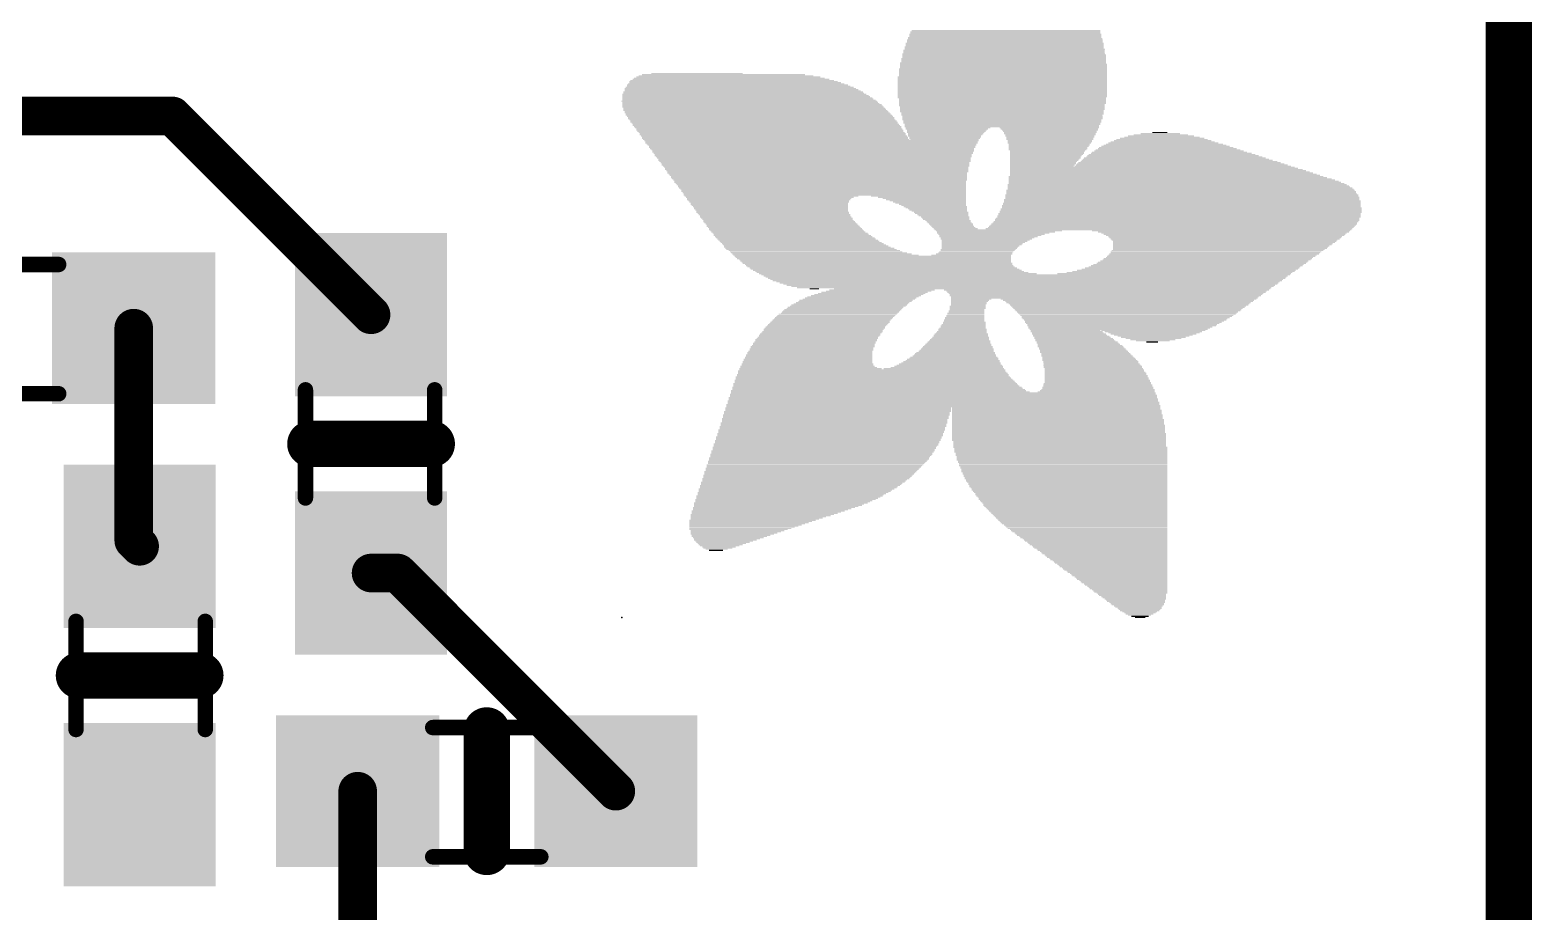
# Model space of a CAD drawing. Extents: x -4.8 to 37, y -3.4 to 41.2.
# Drawn here: x 20.74 to 30.63, y 5.68 to 11.49 of the extents above; entities that cross this region are included whole.
import ezdxf

# ---------------------------------------------------------------- set-up
doc = ezdxf.new("R2010")
doc.units = 0
for name, color, linetype in [('1', 12, 'CONTINUOUS'), ('16', 5, 'CONTINUOUS'), ('20', 53, 'CONTINUOUS'), ('21', 40, 'CONTINUOUS'), ('23', 53, 'CONTINUOUS'), ('51', 253, 'CONTINUOUS')]:
    doc.layers.add(name, color=color, linetype=linetype)

# ---------------------------------------------------------------- blocks, each defined once
blk = doc.blocks.new('RECT')
blk.add_solid([(-0.5, -0.5), (0.5, -0.5), (-0.5, 0.5), (0.5, 0.5)])

msp = doc.modelspace()

# ---------------------------------------------------------------- linework, layer by layer
at = {"layer": '1'}
for points, const_width in [([(30.48, 0), (30.48, 36.83)], 0.3048), ([(21.678, 10.922), (11.684, 10.922)], 0.254), ([(21.678, 10.922), (22.987, 9.613)], 0.254), ([(21.424, 9.525), (21.424, 8.128)], 0.254), ([(21.424, 8.128), (21.463, 8.089)], 0.254), ([(22.987, 7.913), (23.163, 7.913)], 0.254), ([(23.163, 7.913), (24.599, 6.477)], 0.254), ([(22.899, 6.477), (22.899, 4.786)], 0.254)]:
    msp.add_lwpolyline(points, dxfattribs=dict(at, const_width=const_width))
at = {"layer": '1', "const_width": 0.127}
for points in [[(21.7229, 10.9669, 1), (21.6331, 10.8771)], [(21.678, 10.8585, 1), (21.678, 10.9855)], [(22.9421, 9.5681, 1), (23.0319, 9.6579)], [(21.4875, 9.525, 1), (21.3605, 9.525)], [(21.4689, 8.1729, 1), (21.3791, 8.0831)], [(21.3605, 8.128, 1), (21.4875, 8.128)], [(21.4181, 8.0441, 1), (21.5079, 8.1339)], [(22.987, 7.9765, 1), (22.987, 7.8495)], [(23.2079, 7.9579, 1), (23.1181, 7.8681)], [(23.163, 7.8495, 1), (23.163, 7.9765)], [(22.9625, 6.477, 1), (22.8355, 6.477)], [(24.5541, 6.4321, 1), (24.6439, 6.5219)]]:
    msp.add_lwpolyline(points, format="xyb", dxfattribs=at)
at = {"layer": '16', "const_width": 0.3048}
msp.add_lwpolyline([(30.48, 36.83), (30.48, 0)], dxfattribs=at)
at = {"layer": '20'}
msp.add_line((30.48, 2.54), (30.48, 34.29), dxfattribs=at)
at = {"layer": '21', "const_width": 0.3048}
for points in [[(22.587, 8.763), (23.387, 8.763)], [(21.863, 7.239), (21.063, 7.239)], [(23.749, 6.077), (23.749, 6.877)]]:
    msp.add_lwpolyline(points, dxfattribs=at)
at = {"layer": '21', "const_width": 0.1524}
for points in [[(22.587, 8.8392, 1), (22.587, 8.6868)], [(23.387, 8.6868, 1), (23.387, 8.8392)], [(21.063, 7.3152, 1), (21.063, 7.1628)], [(21.863, 7.1628, 1), (21.863, 7.3152)], [(23.8252, 6.877, 1), (23.6728, 6.877)], [(23.6728, 6.077, 1), (23.8252, 6.077)]]:
    msp.add_lwpolyline(points, format="xyb", dxfattribs=at)
at = {"layer": '23'}
for p in [(22.987, 8.763), (24.638, 7.62), (21.463, 7.239), (23.749, 6.477)]:
    msp.add_point(p, dxfattribs=at)
at = {"layer": '51', "const_width": 0.1016}
for points in [[(20.93, 9.944), (20.218, 9.944)], [(20.93, 9.093), (20.218, 9.093)], [(22.555, 8.407), (22.555, 9.119)], [(23.406, 8.407), (23.406, 9.119)], [(21.044, 7.595), (21.044, 6.883)], [(21.895, 7.595), (21.895, 6.883)], [(24.105, 6.896), (23.393, 6.896)], [(24.105, 6.045), (23.393, 6.045)]]:
    msp.add_lwpolyline(points, dxfattribs=at)
at = {"layer": '51', "const_width": 0.0508}
for points in [[(20.93, 9.9186, 1), (20.93, 9.9694)], [(20.93, 9.0676, 1), (20.93, 9.1184)], [(22.5804, 9.119, 1), (22.5296, 9.119)], [(23.4314, 9.119, 1), (23.3806, 9.119)], [(22.5296, 8.407, 1), (22.5804, 8.407)], [(23.3806, 8.407, 1), (23.4314, 8.407)], [(21.0694, 7.595, 1), (21.0186, 7.595)], [(21.9204, 7.595, 1), (21.8696, 7.595)], [(23.393, 6.9214, 1), (23.393, 6.8706)], [(24.105, 6.8706, 1), (24.105, 6.9214)], [(21.0186, 6.883, 1), (21.0694, 6.883)], [(21.8696, 6.883, 1), (21.9204, 6.883)], [(23.393, 6.0704, 1), (23.393, 6.0196)], [(24.105, 6.0196, 1), (24.105, 6.0704)]]:
    msp.add_lwpolyline(points, format="xyb", dxfattribs=at)

# ---------------------------------------------------------------- block references
at = {"layer": '1', "xscale": 1.075}
for p, rotation in [((22.987, 9.613), 90), ((21.424, 9.525), 180), ((21.463, 8.089), 270), ((22.987, 7.913), 90), ((21.463, 6.389), 270), ((22.899, 6.477), 180), ((24.599, 6.477), 180)]:
    msp.add_blockref('RECT', p, dxfattribs=dict(at, rotation=rotation))
at = {"layer": '21'}
for p, xscale, yscale in [((27.164, 11.4757), 1.2497, 0.0076), ((27.1679, 11.4833), 1.2421, 0.0077), ((27.1564, 11.3767), 1.3106, 0.0076), ((27.1602, 11.3995), 1.303, 0.0076), ((27.1602, 11.3919), 1.303, 0.0076), ((27.1602, 11.3843), 1.303, 0.0076), ((27.1602, 11.4224), 1.2878, 0.0076), ((27.1602, 11.4148), 1.2878, 0.0076), ((27.1602, 11.4071), 1.2878, 0.0077), ((27.1603, 11.4376), 1.2725, 0.0076), ((27.164, 11.43), 1.2801, 0.0076), ((27.164, 11.4605), 1.2649, 0.0076), ((27.164, 11.4529), 1.2649, 0.0076), ((27.164, 11.4452), 1.2649, 0.0077), ((27.164, 11.4681), 1.2497, 0.0076), ((27.1526, 11.3005), 1.3488, 0.0076), ((27.1526, 11.2929), 1.3488, 0.0077), ((27.1526, 11.2852), 1.3488, 0.0076), ((27.1526, 11.2776), 1.3488, 0.0076), ((27.1527, 11.331), 1.3335, 0.0077), ((27.1564, 11.3233), 1.3411, 0.0076), ((27.1564, 11.3157), 1.3411, 0.0076), ((27.1564, 11.3081), 1.3411, 0.0076), ((27.1564, 11.3538), 1.3259, 0.0076), ((27.1564, 11.3462), 1.3259, 0.0076), ((27.1564, 11.3386), 1.3259, 0.0076), ((27.1564, 11.3691), 1.3106, 0.0077), ((27.1603, 11.3614), 1.3183, 0.0076), ((25.3391, 11.1786), 1.2115, 0.0077), ((25.3238, 11.1862), 1.1506, 0.0076), ((25.3086, 11.1938), 1.0744, 0.0076), ((25.1333, 11.2014), 0.602, 0.0076), ((27.145, 11.1786), 1.3792, 0.0077), ((27.1488, 11.2319), 1.3716, 0.0076), ((27.1488, 11.2243), 1.3716, 0.0076), ((27.1488, 11.2167), 1.3716, 0.0077), ((27.1488, 11.209), 1.3716, 0.0076), ((27.1488, 11.2014), 1.3716, 0.0076), ((27.1488, 11.1938), 1.3716, 0.0076), ((27.1488, 11.1862), 1.3716, 0.0076), ((27.1488, 11.27), 1.3564, 0.0076), ((27.1526, 11.2624), 1.364, 0.0076), ((27.1526, 11.2548), 1.364, 0.0077), ((27.1526, 11.2471), 1.364, 0.0076), ((27.1526, 11.2395), 1.364, 0.0076), ((25.4381, 11.0795), 1.5774, 0.0076), ((25.4191, 11.1024), 1.524, 0.0077), ((25.4267, 11.0947), 1.5392, 0.0076), ((25.4343, 11.0871), 1.5544, 0.0076), ((25.4153, 11.11), 1.5011, 0.0076), ((25.4, 11.1252), 1.4554, 0.0076), ((25.4077, 11.1176), 1.4707, 0.0076), ((25.3924, 11.1328), 1.425, 0.0076), ((25.3733, 11.1481), 1.3716, 0.0076), ((25.3848, 11.1405), 1.3945, 0.0077), ((25.3658, 11.1557), 1.3411, 0.0076), ((25.3581, 11.1633), 1.2954, 0.0076), ((25.3467, 11.1709), 1.2573, 0.0076), ((27.145, 11.1709), 1.3792, 0.0076), ((27.145, 11.1633), 1.3792, 0.0076), ((27.145, 11.1557), 1.3792, 0.0076), ((27.145, 11.1481), 1.3792, 0.0076), ((27.145, 11.1405), 1.3792, 0.0077), ((27.145, 11.1328), 1.3792, 0.0076), ((27.145, 11.1252), 1.3792, 0.0076), ((27.145, 11.1176), 1.3792, 0.0076), ((27.145, 11.11), 1.3792, 0.0076), ((27.145, 11.1024), 1.3792, 0.0077), ((27.145, 11.0947), 1.3792, 0.0076), ((27.145, 11.0871), 1.3792, 0.0076), ((27.145, 11.0795), 1.3792, 0.0076), ((25.4762, 11.0185), 1.684, 0.0076), ((25.4457, 11.0643), 1.6078, 0.0077), ((25.4534, 11.0566), 1.6231, 0.0076), ((25.4686, 11.0338), 1.6536, 0.0076), ((25.4762, 11.0262), 1.6688, 0.0077), ((25.4838, 11.0109), 1.684, 0.0076), ((25.4991, 10.9881), 1.7145, 0.0077), ((25.4572, 11.049), 1.6307, 0.0076), ((25.4648, 11.0414), 1.6459, 0.0076), ((25.4877, 11.0033), 1.6917, 0.0076), ((25.4953, 10.9957), 1.7069, 0.0076), ((25.5029, 10.9804), 1.7221, 0.0076), ((25.4419, 11.0719), 1.585, 0.0076), ((27.145, 11.0719), 1.3792, 0.0076), ((27.145, 11.0643), 1.3792, 0.0077), ((27.145, 11.0566), 1.3792, 0.0076), ((27.145, 11.049), 1.3792, 0.0076), ((27.1412, 11.0414), 1.3716, 0.0076), ((27.145, 11.0338), 1.364, 0.0076), ((27.145, 11.0262), 1.364, 0.0077), ((27.145, 11.0185), 1.364, 0.0076), ((27.145, 11.0109), 1.364, 0.0076), ((27.145, 11.0033), 1.364, 0.0076), ((27.1412, 10.9957), 1.3564, 0.0076), ((27.1412, 10.9881), 1.3564, 0.0077), ((27.145, 10.9804), 1.3488, 0.0076), ((25.5105, 10.9728), 1.7222, 0.0076), ((25.5143, 10.9652), 1.7298, 0.0076), ((25.5181, 10.9576), 1.7374, 0.0076), ((25.5296, 10.9423), 1.7449, 0.0076), ((25.5258, 10.95), 1.7373, 0.0077), ((25.5372, 10.9347), 1.745, 0.0076), ((25.541, 10.9271), 1.7526, 0.0076), ((25.5486, 10.9195), 1.7526, 0.0076), ((25.5562, 10.9119), 1.7526, 0.0077), ((25.5562, 10.9042), 1.7526, 0.0076), ((25.5638, 10.8966), 1.7526, 0.0076), ((25.5715, 10.889), 1.7526, 0.0076), ((25.5753, 10.8814), 1.7602, 0.0076), ((27.145, 10.9728), 1.3488, 0.0076), ((27.145, 10.9652), 1.3488, 0.0076), ((27.1411, 10.9576), 1.3411, 0.0076), ((27.1411, 10.95), 1.3411, 0.0077), ((27.145, 10.9423), 1.3335, 0.0076), ((27.145, 10.9347), 1.3335, 0.0076), ((27.1411, 10.9271), 1.3259, 0.0076), ((27.145, 10.9195), 1.3182, 0.0076), ((27.145, 10.9119), 1.3182, 0.0077), ((27.145, 10.9042), 1.3182, 0.0076), ((27.1412, 10.8966), 1.3106, 0.0076), ((27.145, 10.889), 1.303, 0.0076), ((27.145, 10.8814), 1.303, 0.0076), ((25.5791, 10.8738), 1.7526, 0.0077), ((25.5867, 10.8661), 1.7526, 0.0076), ((25.5905, 10.8585), 1.7602, 0.0076), ((25.5981, 10.8509), 1.7602, 0.0076), ((25.6019, 10.8433), 1.7526, 0.0076), ((25.6096, 10.8357), 1.7526, 0.0077), ((25.6134, 10.828), 1.7602, 0.0076), ((25.6172, 10.8204), 1.7526, 0.0076), ((25.6248, 10.8128), 1.7526, 0.0076), ((25.6324, 10.8052), 1.7526, 0.0076), ((25.6324, 10.7976), 1.7526, 0.0077), ((25.64, 10.7899), 1.7526, 0.0076), ((25.6477, 10.7823), 1.7526, 0.0076), ((27.1412, 10.8738), 1.2954, 0.0077), ((27.145, 10.8661), 1.2878, 0.0076), ((27.1412, 10.8585), 1.2802, 0.0076), ((27.1412, 10.8509), 1.2802, 0.0076), ((26.7869, 10.8433), 0.5563, 0.0076), ((26.7792, 10.8357), 0.541, 0.0077), ((26.7792, 10.828), 0.5258, 0.0076), ((26.7754, 10.8204), 0.5182, 0.0076), ((26.7716, 10.8128), 0.5106, 0.0076), ((26.7717, 10.8052), 0.4953, 0.0076), ((26.7678, 10.7976), 0.4876, 0.0077), ((26.764, 10.7899), 0.48, 0.0076), ((26.7678, 10.7823), 0.4724, 0.0076), ((27.4536, 10.8433), 0.6554, 0.0076), ((27.4536, 10.8357), 0.64, 0.0077), ((27.4574, 10.828), 0.6324, 0.0076), ((27.4574, 10.8204), 0.6172, 0.0076), ((27.4612, 10.8128), 0.6096, 0.0076), ((27.4574, 10.8052), 0.602, 0.0076), ((27.4612, 10.7976), 0.5944, 0.0077), ((27.4574, 10.7899), 0.5868, 0.0076), ((27.4612, 10.7823), 0.5791, 0.0076), ((28.1966, 10.7823), 0.4953, 0.0076), ((28.189, 10.7899), 0.4343, 0.0076), ((28.189, 10.7976), 0.3581, 0.0077), ((28.1852, 10.8052), 0.2591, 0.0076), ((28.1813, 10.8128), 0.099, 0.0076), ((25.6477, 10.7747), 1.7526, 0.0076), ((25.6553, 10.7671), 1.7526, 0.0076), ((25.8877, 10.7595), 2.2022, 0.0077), ((25.8877, 10.7518), 2.187, 0.0076), ((25.8877, 10.7442), 2.187, 0.0076), ((25.8877, 10.7366), 2.1717, 0.0076), ((25.8915, 10.729), 2.164, 0.0076), ((25.8915, 10.7214), 2.1488, 0.0077), ((25.8915, 10.7137), 2.1488, 0.0076), ((25.8915, 10.7061), 2.1336, 0.0076), ((25.8953, 10.6985), 2.126, 0.0076), ((25.8991, 10.6909), 2.1184, 0.0076), ((25.8953, 10.6833), 2.1108, 0.0077), ((26.764, 10.7747), 0.4648, 0.0076), ((26.764, 10.7671), 0.4496, 0.0076), ((27.4575, 10.7747), 0.5715, 0.0076), ((27.4575, 10.7671), 0.5715, 0.0076), ((27.4574, 10.7595), 0.5562, 0.0077), ((27.4574, 10.7518), 0.5562, 0.0076), ((27.4536, 10.7442), 0.5486, 0.0076), ((27.4536, 10.7366), 0.5334, 0.0076), ((27.4536, 10.729), 0.5334, 0.0076), ((27.4498, 10.7214), 0.5258, 0.0077), ((27.446, 10.7137), 0.5182, 0.0076), ((27.446, 10.7061), 0.5182, 0.0076), ((27.4422, 10.6985), 0.5105, 0.0076), ((27.4422, 10.6909), 0.4953, 0.0076), ((27.4383, 10.6833), 0.4877, 0.0077), ((28.2461, 10.6833), 1.0211, 0.0077), ((28.2423, 10.6909), 0.983, 0.0076), ((28.2347, 10.6985), 0.9525, 0.0076), ((28.2308, 10.7061), 0.9144, 0.0076), ((28.2233, 10.7137), 0.8839, 0.0076), ((28.2194, 10.7214), 0.8458, 0.0077), ((28.2156, 10.729), 0.8078, 0.0076), ((28.2118, 10.7366), 0.7696, 0.0076), ((28.2042, 10.7442), 0.7239, 0.0076), ((28.2004, 10.7518), 0.6858, 0.0076), ((28.2004, 10.7595), 0.6401, 0.0077), ((28.1966, 10.7671), 0.6019, 0.0076), ((28.1966, 10.7747), 0.5563, 0.0076), ((25.8992, 10.6756), 2.1031, 0.0076), ((25.8992, 10.668), 2.0879, 0.0076), ((25.8992, 10.6604), 2.0879, 0.0076), ((25.903, 10.6528), 2.0803, 0.0076), ((25.9029, 10.6452), 2.065, 0.0077), ((25.9067, 10.6375), 2.0574, 0.0076), ((25.9067, 10.6299), 2.0574, 0.0076), ((25.9106, 10.6223), 2.0497, 0.0076), ((25.9106, 10.6147), 2.0345, 0.0076), ((25.9144, 10.6071), 2.0269, 0.0077), ((25.9144, 10.5994), 2.0269, 0.0076), ((25.9182, 10.5918), 2.0193, 0.0076), ((25.9182, 10.5842), 2.0041, 0.0076), ((27.4383, 10.6756), 0.4877, 0.0076), ((27.4346, 10.668), 0.4801, 0.0076), ((27.4307, 10.6604), 0.4725, 0.0076), ((27.4269, 10.6528), 0.4648, 0.0076), ((27.4269, 10.6452), 0.4648, 0.0077), ((27.4231, 10.6375), 0.4572, 0.0076), ((27.4193, 10.6299), 0.4496, 0.0076), ((27.4155, 10.6223), 0.442, 0.0076), ((27.4117, 10.6147), 0.4344, 0.0076), ((27.4117, 10.6071), 0.4344, 0.0077), ((27.4078, 10.5994), 0.4267, 0.0076), ((27.4041, 10.5918), 0.4191, 0.0076), ((28.1318, 10.5842), 1.8745, 0.0076), ((28.3337, 10.5918), 1.425, 0.0076), ((28.3261, 10.5994), 1.3944, 0.0076), ((28.3185, 10.6071), 1.364, 0.0077), ((28.3109, 10.6147), 1.3335, 0.0076), ((28.307, 10.6223), 1.2954, 0.0076), ((28.2957, 10.6299), 1.2573, 0.0076), ((28.288, 10.6375), 1.2268, 0.0076), ((28.2804, 10.6452), 1.1963, 0.0077), ((28.2766, 10.6528), 1.1583, 0.0076), ((28.269, 10.6604), 1.1277, 0.0076), ((28.2614, 10.668), 1.0973, 0.0076), ((28.2575, 10.6756), 1.0592, 0.0076), ((25.922, 10.5766), 1.9964, 0.0076), ((25.922, 10.569), 1.9964, 0.0077), ((25.9258, 10.5613), 1.9888, 0.0076), ((25.9296, 10.5537), 1.9812, 0.0076), ((25.9258, 10.5461), 1.9736, 0.0076), ((25.9296, 10.5385), 1.966, 0.0076), ((25.9334, 10.5309), 1.9584, 0.0077), ((25.9373, 10.5232), 1.9507, 0.0076), ((25.9373, 10.5156), 1.9507, 0.0076), ((25.9411, 10.508), 1.9431, 0.0076), ((25.9449, 10.5004), 1.9355, 0.0076), ((25.9449, 10.4928), 1.9203, 0.0077), ((25.9449, 10.4851), 1.9203, 0.0076), ((28.2232, 10.5232), 2.0726, 0.0076), ((28.2347, 10.5156), 2.0955, 0.0076), ((28.2499, 10.508), 2.126, 0.0076), ((28.2613, 10.5004), 2.1488, 0.0076), ((28.2728, 10.4928), 2.1717, 0.0077), ((28.2804, 10.4851), 2.1869, 0.0076), ((28.1432, 10.5766), 1.8974, 0.0076), ((28.1585, 10.569), 1.9279, 0.0077), ((28.1699, 10.5613), 1.9507, 0.0076), ((28.1813, 10.5537), 1.9736, 0.0076), ((28.1928, 10.5461), 1.9965, 0.0076), ((28.2042, 10.5385), 2.0193, 0.0076), ((28.2156, 10.5309), 2.0422, 0.0077), ((25.9487, 10.4775), 1.9127, 0.0076), ((25.9525, 10.4699), 1.905, 0.0076), ((25.9563, 10.4623), 1.8974, 0.0076), ((25.9563, 10.4547), 1.8974, 0.0077), ((25.9601, 10.447), 1.8898, 0.0076), ((25.9639, 10.4394), 1.8822, 0.0076), ((25.9677, 10.4318), 1.8746, 0.0076), ((25.9677, 10.4242), 1.8746, 0.0076), ((25.9716, 10.4166), 1.8669, 0.0077), ((25.9754, 10.4089), 1.8593, 0.0076), ((25.9754, 10.4013), 1.8593, 0.0076), ((25.6248, 10.3937), 1.143, 0.0076), ((25.6134, 10.3861), 1.1049, 0.0076), ((26.5926, 10.3937), 0.6249, 0.0076), ((26.6154, 10.3861), 0.5792, 0.0076), ((28.3261, 10.4013), 2.3241, 0.0076), ((28.3261, 10.3937), 2.3241, 0.0076), ((28.3299, 10.3861), 2.3318, 0.0076), ((28.3185, 10.4318), 2.2936, 0.0076), ((28.3223, 10.4242), 2.3012, 0.0076), ((28.3223, 10.4166), 2.3012, 0.0077), ((28.3261, 10.4089), 2.3088, 0.0076), ((28.2956, 10.4699), 2.2326, 0.0076), ((28.3033, 10.4623), 2.2479, 0.0076), ((28.3071, 10.4547), 2.2555, 0.0077), ((28.3147, 10.447), 2.2707, 0.0076), ((28.3185, 10.4394), 2.2784, 0.0076), ((28.2918, 10.4775), 2.2098, 0.0076), ((25.6058, 10.3708), 1.0745, 0.0076), ((25.6096, 10.3785), 1.0821, 0.0077), ((25.6058, 10.3632), 1.0591, 0.0076), ((25.6096, 10.3556), 1.0515, 0.0076), ((25.6096, 10.348), 1.0363, 0.0076), ((25.6096, 10.3404), 1.0363, 0.0077), ((25.6134, 10.3327), 1.0287, 0.0076), ((25.6172, 10.3251), 1.0211, 0.0076), ((25.621, 10.3175), 1.0134, 0.0076), ((25.621, 10.3099), 1.0134, 0.0076), ((25.6248, 10.3023), 1.0058, 0.0077), ((25.6286, 10.2946), 0.9982, 0.0076), ((25.6324, 10.287), 1.0058, 0.0076), ((26.6307, 10.3785), 0.5487, 0.0077), ((26.6421, 10.3708), 0.5258, 0.0076), ((26.6535, 10.3632), 0.503, 0.0076), ((26.665, 10.3556), 0.4801, 0.0076), ((26.6726, 10.348), 0.4649, 0.0076), ((26.684, 10.3404), 0.442, 0.0077), ((26.6916, 10.3327), 0.4268, 0.0076), ((26.7031, 10.3251), 0.4191, 0.0076), ((26.7107, 10.3175), 0.4039, 0.0076), ((26.7183, 10.3099), 0.3886, 0.0076), ((26.7221, 10.3023), 0.381, 0.0077), ((26.7297, 10.2946), 0.3658, 0.0076), ((26.7412, 10.287), 0.3581, 0.0076), ((28.3185, 10.2946), 2.3851, 0.0076), ((28.3185, 10.287), 2.3851, 0.0076), ((28.3223, 10.3099), 2.3774, 0.0076), ((28.3223, 10.3023), 2.3774, 0.0077), ((28.3223, 10.3327), 2.3622, 0.0076), ((28.3223, 10.3251), 2.3622, 0.0076), ((28.3261, 10.3175), 2.3698, 0.0076), ((28.3261, 10.348), 2.3546, 0.0076), ((28.3261, 10.3404), 2.3546, 0.0077), ((28.3261, 10.3708), 2.3394, 0.0076), ((28.3299, 10.3632), 2.347, 0.0076), ((28.3299, 10.3556), 2.347, 0.0076), ((28.3299, 10.3785), 2.3318, 0.0077), ((25.6362, 10.2794), 0.9982, 0.0076), ((25.6439, 10.2718), 0.9983, 0.0076), ((25.6477, 10.2642), 0.9906, 0.0077), ((25.6515, 10.2565), 0.9982, 0.0076), ((25.6591, 10.2489), 0.9982, 0.0076), ((25.6629, 10.2413), 0.9906, 0.0076), ((25.6705, 10.2337), 0.9906, 0.0076), ((25.6743, 10.2261), 0.9982, 0.0077), ((25.682, 10.2184), 0.9983, 0.0076), ((25.6896, 10.2108), 0.9982, 0.0076), ((25.6972, 10.2032), 0.9982, 0.0076), ((25.701, 10.1956), 1.0058, 0.0076), ((25.7086, 10.188), 1.0058, 0.0077), ((26.745, 10.2794), 0.3505, 0.0076), ((26.7526, 10.2718), 0.3353, 0.0076), ((26.7564, 10.2642), 0.3277, 0.0077), ((26.7678, 10.2565), 0.32, 0.0076), ((26.7716, 10.2489), 0.3124, 0.0076), ((26.7754, 10.2413), 0.3048, 0.0076), ((26.7869, 10.2337), 0.2971, 0.0076), ((26.7907, 10.2261), 0.2895, 0.0077), ((26.7983, 10.2184), 0.2896, 0.0076), ((26.8059, 10.2108), 0.2896, 0.0076), ((26.8097, 10.2032), 0.282, 0.0076), ((26.8174, 10.1956), 0.2819, 0.0076), ((26.825, 10.188), 0.2819, 0.0077), ((28.2537, 10.188), 2.408, 0.0077), ((28.2614, 10.1956), 2.4079, 0.0076), ((28.269, 10.2032), 2.4079, 0.0076), ((28.2766, 10.2108), 2.4079, 0.0076), ((28.2804, 10.2184), 2.4003, 0.0076), ((28.288, 10.2261), 2.4003, 0.0077), ((28.2957, 10.2413), 2.4003, 0.0076), ((28.2957, 10.2337), 2.4003, 0.0076), ((28.2995, 10.2489), 2.3927, 0.0076), ((28.3071, 10.2642), 2.3927, 0.0077), ((28.3071, 10.2565), 2.3927, 0.0076), ((28.3109, 10.2794), 2.3851, 0.0076), ((28.3109, 10.2718), 2.3851, 0.0076), ((25.7201, 10.1727), 1.0135, 0.0076), ((25.7163, 10.1803), 1.0059, 0.0076), ((25.7277, 10.1651), 1.0135, 0.0076), ((25.7353, 10.1575), 1.0134, 0.0076), ((25.7468, 10.1499), 1.0211, 0.0077), ((25.7544, 10.1422), 1.0211, 0.0076), ((25.762, 10.1346), 1.0363, 0.0076), ((25.7696, 10.127), 1.0363, 0.0076), ((25.781, 10.1194), 1.044, 0.0076), ((25.7887, 10.1118), 1.0439, 0.0077), ((25.8001, 10.1041), 1.0515, 0.0076), ((25.8077, 10.0965), 1.0516, 0.0076), ((25.8191, 10.0889), 1.0592, 0.0076), ((26.8364, 10.1803), 0.2896, 0.0076), ((28.0708, 10.1727), 2.7432, 0.0076), ((27.1221, 10.1651), 0.8306, 0.0076), ((27.1031, 10.1575), 0.7772, 0.0076), ((27.0841, 10.1499), 0.7391, 0.0077), ((27.0726, 10.1422), 0.701, 0.0076), ((27.065, 10.1346), 0.6706, 0.0076), ((27.0536, 10.127), 0.6477, 0.0076), ((27.0459, 10.1194), 0.6172, 0.0076), ((27.0383, 10.1118), 0.602, 0.0077), ((27.0345, 10.1041), 0.5792, 0.0076), ((27.0268, 10.0965), 0.5639, 0.0076), ((27.0192, 10.0889), 0.5487, 0.0076), ((28.2423, 10.1803), 2.4155, 0.0076), ((28.5852, 10.1651), 1.6993, 0.0076), ((28.6004, 10.1575), 1.6536, 0.0076), ((28.6042, 10.1499), 1.6154, 0.0077), ((28.608, 10.1422), 1.5926, 0.0076), ((28.6119, 10.1346), 1.5697, 0.0076), ((28.6119, 10.127), 1.5393, 0.0076), ((28.6118, 10.1194), 1.524, 0.0076), ((28.6119, 10.1118), 1.5087, 0.0077), ((28.6081, 10.1041), 1.4859, 0.0076), ((28.6081, 10.0965), 1.4707, 0.0076), ((28.6042, 10.0889), 1.463, 0.0076), ((25.8305, 10.0813), 1.0668, 0.0076), ((25.842, 10.0737), 1.0744, 0.0077), ((25.8534, 10.066), 1.082, 0.0076), ((25.8611, 10.0584), 1.0973, 0.0076), ((25.8763, 10.0508), 1.1125, 0.0076), ((25.8877, 10.0432), 1.1202, 0.0076), ((25.9068, 10.0356), 1.1277, 0.0077), ((25.9182, 10.0279), 1.1354, 0.0076), ((25.9372, 10.0203), 1.1582, 0.0076), ((25.9563, 10.0127), 1.1811, 0.0076), ((25.9829, 10.0051), 1.2192, 0.0076), ((26.2916, 9.9975), 1.8211, 0.0077), ((26.2954, 9.9898), 1.8135, 0.0076), ((26.9393, 10.0051), 0.5257, 0.0076), ((26.9583, 10.0127), 0.503, 0.0076), ((26.966, 10.0203), 0.4877, 0.0076), ((26.9736, 10.0279), 0.4877, 0.0076), ((26.985, 10.0432), 0.4953, 0.0076), ((26.9811, 10.0356), 0.4877, 0.0077), ((27.0116, 10.0813), 0.5334, 0.0076), ((27.0078, 10.0737), 0.5258, 0.0077), ((27.0002, 10.066), 0.5106, 0.0076), ((26.9964, 10.0584), 0.503, 0.0076), ((26.9926, 10.0508), 0.4953, 0.0076), ((28.509, 9.9898), 1.364, 0.0076), ((28.5204, 9.9975), 1.3716, 0.0077), ((28.528, 10.0051), 1.3716, 0.0076), ((28.5395, 10.0127), 1.3793, 0.0076), ((28.5509, 10.0279), 1.3868, 0.0076), ((28.5471, 10.0203), 1.3792, 0.0076), ((28.5623, 10.0356), 1.3944, 0.0077), ((28.5966, 10.0813), 1.4478, 0.0076), ((28.5928, 10.0737), 1.4402, 0.0077), ((28.5852, 10.066), 1.4249, 0.0076), ((28.5814, 10.0584), 1.4173, 0.0076), ((28.5776, 10.0508), 1.4097, 0.0076), ((28.57, 10.0432), 1.3945, 0.0076), ((26.2992, 9.9822), 1.8059, 0.0076), ((26.3068, 9.9746), 1.7907, 0.0076), ((26.3106, 9.967), 1.783, 0.0076), ((26.3144, 9.9594), 1.7754, 0.0077), ((26.3221, 9.9517), 1.7755, 0.0076), ((26.3297, 9.9441), 1.7603, 0.0076), ((26.3373, 9.9365), 1.7602, 0.0076), ((26.3449, 9.9289), 1.7602, 0.0076), ((26.3601, 9.9213), 1.7602, 0.0077), ((26.3716, 9.9136), 1.7679, 0.0076), ((26.3868, 9.906), 1.7678, 0.0076), ((26.4021, 9.8984), 1.7679, 0.0076), ((26.4211, 9.8908), 1.7907, 0.0076), ((28.3109, 9.8908), 1.4859, 0.0076), ((28.3375, 9.8984), 1.463, 0.0076), ((28.3566, 9.906), 1.4402, 0.0076), ((28.3795, 9.9136), 1.4249, 0.0076), ((28.3947, 9.9213), 1.4097, 0.0077), ((28.4099, 9.9289), 1.3944, 0.0076), ((28.4252, 9.9365), 1.3945, 0.0076), ((28.4366, 9.9441), 1.3868, 0.0076), ((28.4556, 9.9517), 1.3792, 0.0076), ((28.4633, 9.9594), 1.3793, 0.0077), ((28.4747, 9.967), 1.3716, 0.0076), ((28.4899, 9.9746), 1.3716, 0.0076), ((28.4975, 9.9822), 1.3716, 0.0076), ((26.4554, 9.8832), 1.8288, 0.0077), ((27.2974, 9.8755), 3.4824, 0.0076), ((27.2974, 9.8679), 3.4518, 0.0076), ((27.3012, 9.8603), 3.429, 0.0076), ((27.305, 9.8527), 3.4062, 0.0076), ((27.305, 9.8451), 3.3756, 0.0077), ((27.3088, 9.8374), 3.3528, 0.0076), ((27.3127, 9.8298), 3.3147, 0.0076), ((27.3203, 9.8222), 3.2843, 0.0076), ((27.3279, 9.8146), 3.2537, 0.0076), ((27.3317, 9.807), 3.2156, 0.0077), ((27.3431, 9.7993), 3.1776, 0.0076), ((27.3545, 9.7917), 3.1242, 0.0076), ((28.2766, 9.8832), 1.5393, 0.0077), ((26.1582, 9.6927), 0.7468, 0.0077), ((26.1735, 9.7003), 0.7467, 0.0076), ((26.1811, 9.7079), 0.7467, 0.0076), ((26.2001, 9.7155), 0.7392, 0.0076), ((26.2116, 9.7231), 0.7315, 0.0076), ((26.2268, 9.7308), 0.7315, 0.0077), ((25.9068, 9.7841), 0.0609, 0.0076), ((26.2459, 9.7384), 0.7239, 0.0076), ((26.2649, 9.746), 0.7163, 0.0076), ((26.284, 9.7536), 0.7087, 0.0076), ((26.303, 9.7612), 0.701, 0.0076), ((26.3297, 9.7689), 0.6935, 0.0077), ((26.3525, 9.7765), 0.6934, 0.0076), ((27.4727, 9.7841), 2.8727, 0.0076), ((27.8308, 9.7765), 2.1412, 0.0076), ((27.8308, 9.7689), 2.1108, 0.0077), ((27.8308, 9.7612), 2.0955, 0.0076), ((27.827, 9.7536), 2.0726, 0.0076), ((27.827, 9.746), 2.0574, 0.0076), ((27.8232, 9.7384), 2.0498, 0.0076), ((27.8156, 9.7231), 2.0193, 0.0076), ((26.9393, 9.7155), 0.2667, 0.0076), ((26.9317, 9.7079), 0.2515, 0.0076), ((26.9278, 9.7003), 0.2438, 0.0076), ((26.924, 9.6927), 0.2362, 0.0077), ((27.8194, 9.7308), 2.0269, 0.0077), ((27.9756, 9.7155), 1.684, 0.0076), ((27.9756, 9.7079), 1.6535, 0.0076), ((27.9794, 9.7003), 1.6307, 0.0076), ((27.9756, 9.6927), 1.6078, 0.0077), ((26.0363, 9.5936), 0.7772, 0.0076), ((26.0439, 9.6012), 0.7772, 0.0076), ((26.0515, 9.6088), 0.7772, 0.0076), ((26.0592, 9.6165), 0.7773, 0.0077), ((26.0706, 9.6241), 0.7696, 0.0076), ((26.0782, 9.6317), 0.7696, 0.0076), ((26.0858, 9.6393), 0.7696, 0.0076), ((26.0934, 9.6469), 0.7696, 0.0076), ((26.1049, 9.6546), 0.762, 0.0077), ((26.1125, 9.6622), 0.762, 0.0076), ((26.1277, 9.6698), 0.762, 0.0076), ((26.1353, 9.6774), 0.762, 0.0076), ((26.1468, 9.685), 0.7544, 0.0076), ((26.8974, 9.5936), 0.2591, 0.0076), ((26.9012, 9.6088), 0.2515, 0.0076), ((26.9012, 9.6012), 0.2515, 0.0076), ((26.905, 9.6241), 0.2439, 0.0076), ((26.905, 9.6165), 0.2439, 0.0077), ((26.9088, 9.6393), 0.2362, 0.0076), ((26.9088, 9.6317), 0.2362, 0.0076), ((26.9164, 9.6698), 0.2362, 0.0076), ((26.9164, 9.6622), 0.2362, 0.0076), ((26.9164, 9.6546), 0.2362, 0.0077), ((26.9126, 9.6469), 0.2286, 0.0076), ((26.924, 9.685), 0.2362, 0.0076), ((26.9202, 9.6774), 0.2286, 0.0076), ((27.9794, 9.685), 1.585, 0.0076), ((27.9794, 9.6774), 1.5697, 0.0076), ((27.9756, 9.6698), 1.5469, 0.0076), ((27.9756, 9.6622), 1.5316, 0.0076), ((27.9718, 9.6546), 1.5087, 0.0077), ((27.9718, 9.6469), 1.4935, 0.0076), ((27.9718, 9.6393), 1.4783, 0.0076), ((27.968, 9.6317), 1.4555, 0.0076), ((27.968, 9.6241), 1.4401, 0.0076), ((27.968, 9.6165), 1.4249, 0.0077), ((27.9642, 9.6088), 1.4021, 0.0076), ((27.9565, 9.5936), 1.3716, 0.0076), ((27.9642, 9.6012), 1.3869, 0.0076), ((25.9525, 9.4945), 0.7925, 0.0076), ((25.9601, 9.5022), 0.7925, 0.0077), ((25.9677, 9.5174), 0.7924, 0.0076), ((25.9639, 9.5098), 0.7848, 0.0076), ((25.9754, 9.525), 0.7925, 0.0076), ((25.9792, 9.5326), 0.7849, 0.0076), ((25.9868, 9.5403), 0.7849, 0.0077), ((25.9944, 9.5479), 0.7849, 0.0076), ((26.002, 9.5555), 0.7848, 0.0076), ((26.0096, 9.5631), 0.7848, 0.0076), ((26.0134, 9.5707), 0.7772, 0.0076), ((26.0211, 9.5784), 0.7773, 0.0077), ((26.0287, 9.586), 0.7773, 0.0076), ((26.8745, 9.4945), 0.3353, 0.0076), ((26.8783, 9.5022), 0.3276, 0.0077), ((26.8821, 9.5174), 0.32, 0.0076), ((26.8821, 9.5098), 0.32, 0.0076), ((26.8821, 9.525), 0.3048, 0.0076), ((26.8859, 9.5403), 0.2972, 0.0077), ((26.8859, 9.5326), 0.2972, 0.0076), ((26.8897, 9.5479), 0.2896, 0.0076), ((26.8936, 9.5631), 0.2819, 0.0076), ((26.8936, 9.5555), 0.2819, 0.0076), ((26.8936, 9.5784), 0.2667, 0.0077), ((26.8936, 9.5707), 0.2667, 0.0076), ((26.8974, 9.586), 0.2591, 0.0076), ((27.9527, 9.586), 1.3488, 0.0076), ((27.9528, 9.5784), 1.3335, 0.0077), ((27.9489, 9.5707), 1.3106, 0.0076), ((27.9413, 9.5631), 1.2954, 0.0076), ((27.9375, 9.5555), 1.2725, 0.0076), ((27.9299, 9.5403), 1.2421, 0.0077), ((27.9337, 9.5479), 1.2497, 0.0076), ((27.9222, 9.5326), 1.2116, 0.0076), ((27.9146, 9.525), 1.1964, 0.0076), ((27.9108, 9.5174), 1.1734, 0.0076), ((27.5603, 9.5098), 0.4572, 0.0076), ((27.5679, 9.5022), 0.4724, 0.0077), ((27.5755, 9.4945), 0.4724, 0.0076), ((28.1394, 9.5098), 0.6858, 0.0076), ((28.1394, 9.5022), 0.64, 0.0077), ((28.1432, 9.4945), 0.602, 0.0076), ((25.8953, 9.4031), 0.8154, 0.0076), ((25.8915, 9.3955), 0.8078, 0.0076), ((25.8992, 9.4107), 0.8077, 0.0076), ((25.903, 9.4183), 0.8001, 0.0076), ((25.9068, 9.426), 0.8077, 0.0077), ((25.9106, 9.4336), 0.8001, 0.0076), ((25.9182, 9.4488), 0.8001, 0.0076), ((25.9182, 9.4412), 0.8001, 0.0076), ((25.9258, 9.4564), 0.8001, 0.0076), ((25.9296, 9.4641), 0.7924, 0.0077), ((25.9411, 9.4793), 0.8001, 0.0076), ((25.9373, 9.4717), 0.7925, 0.0076), ((25.9449, 9.4869), 0.7925, 0.0076), ((26.8478, 9.3955), 0.4648, 0.0076), ((26.8516, 9.4031), 0.4572, 0.0076), ((26.8516, 9.4107), 0.442, 0.0076), ((26.8555, 9.4183), 0.4343, 0.0076), ((26.8555, 9.426), 0.4191, 0.0077), ((26.8593, 9.4336), 0.4115, 0.0076), ((26.8631, 9.4412), 0.4039, 0.0076), ((26.8631, 9.4488), 0.3887, 0.0076), ((26.8669, 9.4564), 0.381, 0.0076), ((26.8707, 9.4641), 0.3734, 0.0077), ((26.8707, 9.4793), 0.3581, 0.0076), ((26.8707, 9.4717), 0.3581, 0.0076), ((26.8745, 9.4869), 0.3505, 0.0076), ((27.5831, 9.4869), 0.4877, 0.0076), ((27.5907, 9.4793), 0.4877, 0.0076), ((27.5983, 9.4717), 0.5029, 0.0076), ((27.606, 9.4641), 0.503, 0.0077), ((27.6136, 9.4564), 0.5182, 0.0076), ((27.6212, 9.4488), 0.5181, 0.0076), ((27.6251, 9.4412), 0.5257, 0.0076), ((27.6365, 9.4336), 0.5334, 0.0076), ((27.6403, 9.426), 0.541, 0.0077), ((27.6479, 9.4183), 0.541, 0.0076), ((27.6556, 9.4107), 0.5563, 0.0076), ((27.6593, 9.4031), 0.5639, 0.0076), ((27.6669, 9.3955), 0.5639, 0.0076), ((28.1394, 9.4869), 0.5638, 0.0076), ((28.1394, 9.4793), 0.5182, 0.0076), ((28.1394, 9.4717), 0.4724, 0.0076), ((28.1394, 9.4641), 0.4268, 0.0077), ((28.1394, 9.4564), 0.3658, 0.0076), ((28.1356, 9.4488), 0.2972, 0.0076), ((28.1356, 9.4412), 0.221, 0.0076), ((28.1318, 9.4336), 0.0762, 0.0076), ((25.861, 9.304), 0.8534, 0.0076), ((25.861, 9.2964), 0.8534, 0.0076), ((25.8648, 9.3193), 0.8458, 0.0076), ((25.8648, 9.3117), 0.8458, 0.0077), ((25.8686, 9.3345), 0.8382, 0.0076), ((25.8686, 9.3269), 0.8382, 0.0076), ((25.8725, 9.3498), 0.8305, 0.0077), ((25.8725, 9.3421), 0.8305, 0.0076), ((25.8763, 9.365), 0.8229, 0.0076), ((25.8763, 9.3574), 0.8229, 0.0076), ((25.8801, 9.3726), 0.8153, 0.0076), ((25.8877, 9.3879), 0.8154, 0.0077), ((25.8877, 9.3802), 0.8154, 0.0076), ((26.8059, 9.2964), 0.6554, 0.0076), ((26.8097, 9.304), 0.6324, 0.0076), ((26.8173, 9.3117), 0.6172, 0.0077), ((26.8173, 9.3193), 0.602, 0.0076), ((26.825, 9.3269), 0.5867, 0.0076), ((26.825, 9.3345), 0.5715, 0.0076), ((26.8288, 9.3421), 0.5487, 0.0076), ((26.8326, 9.3498), 0.541, 0.0077), ((26.8326, 9.3574), 0.5258, 0.0076), ((26.8364, 9.365), 0.5182, 0.0076), ((26.8402, 9.3726), 0.4953, 0.0076), ((26.844, 9.3802), 0.4876, 0.0076), ((26.8478, 9.3879), 0.48, 0.0077), ((27.6708, 9.3879), 0.5715, 0.0077), ((27.6784, 9.3802), 0.5715, 0.0076), ((27.6822, 9.3726), 0.5792, 0.0076), ((27.686, 9.365), 0.5868, 0.0076), ((27.6974, 9.3498), 0.5943, 0.0077), ((27.6937, 9.3574), 0.5867, 0.0076), ((27.7013, 9.3421), 0.6019, 0.0076), ((27.7089, 9.3345), 0.602, 0.0076), ((27.7127, 9.3269), 0.6096, 0.0076), ((27.7165, 9.3193), 0.6172, 0.0076), ((27.7203, 9.3117), 0.6248, 0.0077), ((27.7279, 9.304), 0.6248, 0.0076), ((27.7279, 9.2964), 0.6248, 0.0076), ((26.2916, 9.205), 1.8059, 0.0076), ((26.2954, 9.1974), 1.8135, 0.0077), ((26.2916, 9.2202), 1.7907, 0.0076), ((26.2916, 9.2126), 1.7907, 0.0076), ((26.2839, 9.2431), 1.7602, 0.0076), ((26.2916, 9.2278), 1.7755, 0.0076), ((26.2878, 9.2355), 1.7679, 0.0077), ((25.8801, 9.2583), 0.9373, 0.0076), ((26.2877, 9.2507), 1.7526, 0.0076), ((25.8611, 9.2736), 0.8839, 0.0077), ((25.8687, 9.2659), 0.8991, 0.0076), ((25.8611, 9.2888), 0.8687, 0.0076), ((25.8611, 9.2812), 0.8687, 0.0076), ((26.7602, 9.2583), 0.7925, 0.0076), ((26.7793, 9.2659), 0.7391, 0.0076), ((26.7907, 9.2736), 0.7163, 0.0077), ((26.7945, 9.2812), 0.6934, 0.0076), ((26.7983, 9.2888), 0.6706, 0.0076), ((27.7355, 9.2812), 0.6401, 0.0076), ((27.7318, 9.2888), 0.6325, 0.0076), ((27.7394, 9.2736), 0.6477, 0.0077), ((27.7394, 9.2659), 0.6477, 0.0076), ((27.747, 9.2583), 0.6477, 0.0076), ((27.7546, 9.2355), 0.663, 0.0077), ((27.7584, 9.2278), 0.6706, 0.0076), ((27.7584, 9.2202), 0.6706, 0.0076), ((27.7622, 9.2126), 0.6782, 0.0076), ((27.7622, 9.205), 0.6782, 0.0076), ((27.766, 9.1974), 0.6858, 0.0077), ((27.7508, 9.2507), 0.6553, 0.0076), ((27.7508, 9.2431), 0.6553, 0.0076), ((26.3297, 9.1135), 1.9431, 0.0076), ((26.3411, 9.1059), 1.966, 0.0076), ((26.7564, 9.0983), 2.7965, 0.0076), ((26.3182, 9.1364), 1.905, 0.0076), ((26.322, 9.1288), 1.9126, 0.0076), ((26.3297, 9.1212), 1.9279, 0.0077), ((26.3068, 9.1593), 1.8669, 0.0077), ((26.3106, 9.1516), 1.8746, 0.0076), ((26.3144, 9.144), 1.8822, 0.0076), ((26.2992, 9.1821), 1.8364, 0.0076), ((26.303, 9.1745), 1.844, 0.0076), ((26.3068, 9.1669), 1.8516, 0.0076), ((26.2992, 9.1897), 1.8212, 0.0076), ((27.7622, 9.1059), 0.7696, 0.0076), ((27.7698, 9.1135), 0.7544, 0.0076), ((27.7736, 9.1212), 0.7467, 0.0077), ((27.7736, 9.1364), 0.7315, 0.0076), ((27.7736, 9.1288), 0.7315, 0.0076), ((27.7736, 9.1516), 0.7163, 0.0076), ((27.7736, 9.144), 0.7163, 0.0076), ((27.7699, 9.1593), 0.7087, 0.0077), ((27.7736, 9.1669), 0.7011, 0.0076), ((27.766, 9.1897), 0.6858, 0.0076), ((27.7698, 9.1821), 0.6934, 0.0076), ((27.7698, 9.1745), 0.6934, 0.0076), ((26.063, 8.9992), 1.4859, 0.0076), ((26.7564, 9.0145), 2.8575, 0.0076), ((26.7564, 9.0069), 2.8575, 0.0077), ((26.7526, 9.0221), 2.8499, 0.0076), ((26.7564, 9.0373), 2.8423, 0.0076), ((26.7564, 9.0297), 2.8423, 0.0076), ((26.7526, 9.045), 2.8347, 0.0077), ((26.7526, 9.0678), 2.8194, 0.0076), ((26.7564, 9.0602), 2.827, 0.0076), ((26.7564, 9.0526), 2.827, 0.0076), ((26.7564, 9.0831), 2.8118, 0.0077), ((26.7564, 9.0754), 2.8118, 0.0076), ((26.7526, 9.0907), 2.8041, 0.0076), ((27.4993, 8.9992), 1.3716, 0.0076), ((26.0363, 8.9002), 1.4935, 0.0076), ((26.0439, 8.9306), 1.4936, 0.0077), ((26.0401, 8.923), 1.4859, 0.0076), ((26.0401, 8.9154), 1.4859, 0.0076), ((26.0401, 8.9078), 1.4859, 0.0076), ((26.0478, 8.9459), 1.4859, 0.0076), ((26.0478, 8.9383), 1.4859, 0.0076), ((26.0516, 8.9535), 1.4935, 0.0076), ((26.0554, 8.9688), 1.4859, 0.0077), ((26.0554, 8.9611), 1.4859, 0.0076), ((26.0592, 8.9764), 1.4935, 0.0076), ((26.063, 8.9916), 1.4859, 0.0076), ((26.063, 8.984), 1.4859, 0.0076), ((27.4993, 8.9916), 1.3716, 0.0076), ((27.5031, 8.984), 1.3792, 0.0076), ((27.5031, 8.9764), 1.3792, 0.0076), ((27.5031, 8.9688), 1.3792, 0.0077), ((27.5031, 8.9611), 1.3792, 0.0076), ((27.5069, 8.9535), 1.3869, 0.0076), ((27.5069, 8.9459), 1.3869, 0.0076), ((27.5069, 8.9383), 1.3869, 0.0076), ((27.5069, 8.9306), 1.3869, 0.0077), ((27.5108, 8.923), 1.3945, 0.0076), ((27.5108, 8.9154), 1.3945, 0.0076), ((27.5108, 8.9078), 1.3945, 0.0076), ((27.5108, 8.9002), 1.3945, 0.0076), ((26.002, 8.8087), 1.4859, 0.0076), ((26.002, 8.8011), 1.4859, 0.0076), ((26.0097, 8.8316), 1.4859, 0.0076), ((26.0097, 8.824), 1.4859, 0.0076), ((26.0097, 8.8163), 1.4859, 0.0077), ((26.0173, 8.8468), 1.4859, 0.0076), ((26.0173, 8.8392), 1.4859, 0.0076), ((26.0211, 8.8544), 1.4935, 0.0077), ((26.0249, 8.8697), 1.4859, 0.0076), ((26.0249, 8.8621), 1.4859, 0.0076), ((26.0287, 8.8773), 1.4935, 0.0076), ((26.0325, 8.8925), 1.4859, 0.0077), ((26.0325, 8.8849), 1.4859, 0.0076), ((27.5108, 8.8925), 1.3945, 0.0077), ((27.5145, 8.8849), 1.4021, 0.0076), ((27.5145, 8.8773), 1.4021, 0.0076), ((27.5145, 8.8697), 1.4021, 0.0076), ((27.5145, 8.8621), 1.4021, 0.0076), ((27.5145, 8.8544), 1.4021, 0.0077), ((27.5145, 8.8468), 1.4021, 0.0076), ((27.5145, 8.8392), 1.4021, 0.0076), ((27.5184, 8.8316), 1.4097, 0.0076), ((27.5184, 8.824), 1.4097, 0.0076), ((27.5184, 8.8163), 1.4097, 0.0077), ((27.5184, 8.8087), 1.4097, 0.0076), ((27.5184, 8.8011), 1.4097, 0.0076), ((25.9639, 8.7173), 1.4706, 0.0076), ((25.9601, 8.7097), 1.463, 0.0076), ((25.9563, 8.702), 1.4554, 0.0077), ((25.9715, 8.7401), 1.4706, 0.0077), ((25.9715, 8.7325), 1.4706, 0.0076), ((25.9677, 8.7249), 1.463, 0.0076), ((25.9792, 8.7478), 1.4707, 0.0076), ((25.983, 8.763), 1.4783, 0.0076), ((25.983, 8.7554), 1.4783, 0.0076), ((25.9944, 8.7859), 1.4859, 0.0076), ((25.9906, 8.7782), 1.4783, 0.0077), ((25.9906, 8.7706), 1.4783, 0.0076), ((25.9982, 8.7935), 1.4783, 0.0076), ((27.5184, 8.7935), 1.4097, 0.0076), ((27.5184, 8.7859), 1.4097, 0.0076), ((27.5221, 8.7782), 1.4021, 0.0077), ((27.5221, 8.7706), 1.4021, 0.0076), ((27.5221, 8.763), 1.4021, 0.0076), ((27.5221, 8.7554), 1.4021, 0.0076), ((27.5221, 8.7478), 1.4021, 0.0076), ((27.526, 8.7401), 1.4097, 0.0077), ((27.5298, 8.7325), 1.402, 0.0076), ((27.5298, 8.7249), 1.402, 0.0076), ((27.5298, 8.7173), 1.402, 0.0076), ((27.5298, 8.7097), 1.402, 0.0076), ((27.5336, 8.702), 1.3944, 0.0077), ((25.8954, 8.603), 1.4097, 0.0076), ((25.9106, 8.6258), 1.4249, 0.0077), ((25.903, 8.6106), 1.4097, 0.0076), ((25.9068, 8.6182), 1.4173, 0.0076), ((25.9258, 8.6487), 1.4402, 0.0076), ((25.922, 8.6411), 1.4326, 0.0076), ((25.9182, 8.6335), 1.4249, 0.0076), ((25.9372, 8.6716), 1.4478, 0.0076), ((25.9372, 8.6639), 1.4478, 0.0077), ((25.9334, 8.6563), 1.4402, 0.0076), ((25.9487, 8.6868), 1.4555, 0.0076), ((25.9448, 8.6792), 1.4478, 0.0076), ((25.9525, 8.6944), 1.4631, 0.0076), ((27.5336, 8.6944), 1.3944, 0.0076), ((27.5336, 8.6868), 1.3944, 0.0076), ((27.5374, 8.6792), 1.3868, 0.0076), ((27.5374, 8.6716), 1.3868, 0.0076), ((27.5374, 8.6639), 1.3868, 0.0077), ((27.5374, 8.6563), 1.3868, 0.0076), ((27.5412, 8.6487), 1.3792, 0.0076), ((27.5412, 8.6411), 1.3792, 0.0076), ((27.545, 8.6335), 1.3716, 0.0076), ((27.545, 8.6258), 1.3716, 0.0077), ((27.545, 8.6182), 1.3716, 0.0076), ((27.5489, 8.6106), 1.3639, 0.0076), ((27.5489, 8.603), 1.3639, 0.0076), ((25.8306, 8.5115), 1.3411, 0.0077), ((25.823, 8.5039), 1.3259, 0.0076), ((25.8496, 8.5344), 1.364, 0.0076), ((25.842, 8.5268), 1.3487, 0.0076), ((25.8382, 8.5192), 1.3411, 0.0076), ((25.8648, 8.5573), 1.3792, 0.0076), ((25.861, 8.5496), 1.3716, 0.0077), ((25.8572, 8.542), 1.364, 0.0076), ((25.8801, 8.5801), 1.3945, 0.0076), ((25.8725, 8.5649), 1.3793, 0.0076), ((25.8763, 8.5725), 1.3869, 0.0076), ((25.8915, 8.5954), 1.402, 0.0076), ((25.8877, 8.5877), 1.3944, 0.0077), ((27.5526, 8.5954), 1.3563, 0.0076), ((27.5526, 8.5877), 1.3563, 0.0077), ((27.5526, 8.5801), 1.3563, 0.0076), ((27.5565, 8.5725), 1.3487, 0.0076), ((27.5565, 8.5649), 1.3487, 0.0076), ((27.5602, 8.5573), 1.3411, 0.0076), ((27.5602, 8.5496), 1.3411, 0.0077), ((27.5641, 8.542), 1.3335, 0.0076), ((27.5641, 8.5344), 1.3335, 0.0076), ((27.5679, 8.5268), 1.3258, 0.0076), ((27.5679, 8.5192), 1.3258, 0.0076), ((27.5717, 8.5115), 1.3182, 0.0077), ((27.5755, 8.5039), 1.3106, 0.0076), ((25.7429, 8.4201), 1.2268, 0.0076), ((25.7353, 8.4125), 1.2116, 0.0076), ((25.7277, 8.4049), 1.1963, 0.0076), ((25.7658, 8.443), 1.2573, 0.0076), ((25.7582, 8.4353), 1.2421, 0.0077), ((25.7505, 8.4277), 1.2268, 0.0076), ((25.7886, 8.4658), 1.2878, 0.0076), ((25.781, 8.4582), 1.2726, 0.0076), ((25.7772, 8.4506), 1.265, 0.0076), ((25.8115, 8.4887), 1.3182, 0.0076), ((25.8039, 8.4811), 1.303, 0.0076), ((25.8001, 8.4734), 1.2954, 0.0077), ((25.8191, 8.4963), 1.3182, 0.0076), ((27.5755, 8.4963), 1.3106, 0.0076), ((27.5793, 8.4887), 1.303, 0.0076), ((27.5793, 8.4811), 1.303, 0.0076), ((27.5831, 8.4734), 1.2954, 0.0077), ((27.587, 8.4658), 1.2877, 0.0076), ((27.587, 8.4582), 1.2877, 0.0076), ((27.5907, 8.4506), 1.2801, 0.0076), ((27.5946, 8.443), 1.2725, 0.0076), ((27.5983, 8.4353), 1.2649, 0.0077), ((27.5983, 8.4277), 1.2649, 0.0076), ((27.6022, 8.4201), 1.2573, 0.0076), ((27.606, 8.4125), 1.2496, 0.0076), ((27.6098, 8.4049), 1.242, 0.0076), ((25.5905, 8.3134), 0.983, 0.0076), ((25.602, 8.321), 1.0059, 0.0077), ((25.5791, 8.3058), 0.9601, 0.0076), ((25.64, 8.3439), 1.0668, 0.0076), ((25.6286, 8.3363), 1.044, 0.0076), ((25.6172, 8.3287), 1.0211, 0.0076), ((25.6858, 8.3744), 1.143, 0.0076), ((25.6744, 8.3668), 1.1201, 0.0076), ((25.6668, 8.3591), 1.1049, 0.0077), ((25.6553, 8.3515), 1.082, 0.0076), ((25.7048, 8.3896), 1.1658, 0.0076), ((25.6972, 8.382), 1.1506, 0.0076), ((25.7163, 8.3972), 1.1887, 0.0077), ((27.6098, 8.3972), 1.242, 0.0077), ((27.6136, 8.3896), 1.2344, 0.0076), ((27.6174, 8.382), 1.2268, 0.0076), ((27.6212, 8.3744), 1.2192, 0.0076), ((27.6251, 8.3668), 1.2115, 0.0076), ((27.6251, 8.3591), 1.2115, 0.0077), ((27.6288, 8.3515), 1.2039, 0.0076), ((27.6327, 8.3439), 1.1963, 0.0076), ((27.6364, 8.3363), 1.1887, 0.0076), ((27.6403, 8.3287), 1.1811, 0.0076), ((27.6441, 8.321), 1.1734, 0.0077), ((27.6479, 8.3134), 1.1658, 0.0076), ((27.6517, 8.3058), 1.1582, 0.0076), ((25.4991, 8.2601), 0.8306, 0.0076), ((25.4762, 8.2448), 0.7848, 0.0077), ((25.4648, 8.2372), 0.762, 0.0076), ((25.4534, 8.2296), 0.7391, 0.0076), ((25.4305, 8.2144), 0.6934, 0.0076), ((25.4877, 8.2525), 0.8077, 0.0076), ((25.442, 8.222), 0.7163, 0.0076), ((25.4191, 8.2067), 0.6705, 0.0077), ((25.5524, 8.2906), 0.922, 0.0076), ((25.5372, 8.2829), 0.8915, 0.0077), ((25.5143, 8.2677), 0.8458, 0.0076), ((25.5639, 8.2982), 0.9449, 0.0076), ((25.5258, 8.2753), 0.8687, 0.0076), ((27.6555, 8.2982), 1.1506, 0.0076), ((27.6593, 8.2906), 1.143, 0.0076), ((27.6632, 8.2829), 1.1353, 0.0077), ((27.6669, 8.2753), 1.1277, 0.0076), ((27.6708, 8.2677), 1.1201, 0.0076), ((27.6745, 8.2601), 1.1125, 0.0076), ((27.6784, 8.2525), 1.1049, 0.0076), ((27.6822, 8.2448), 1.0972, 0.0077), ((27.686, 8.2372), 1.0896, 0.0076), ((27.6936, 8.2296), 1.0744, 0.0076), ((27.6974, 8.222), 1.0668, 0.0076), ((27.7013, 8.2144), 1.0591, 0.0076), ((27.705, 8.2067), 1.0515, 0.0077), ((25.4077, 8.1991), 0.6477, 0.0076), ((25.4, 8.1915), 0.6172, 0.0076), ((25.3886, 8.1839), 0.5944, 0.0076), ((25.3772, 8.1763), 0.5715, 0.0076), ((25.3657, 8.1686), 0.5486, 0.0077), ((25.3581, 8.161), 0.5182, 0.0076), ((25.3467, 8.1534), 0.4953, 0.0076), ((25.3391, 8.1458), 0.4649, 0.0076), ((25.3315, 8.1382), 0.4343, 0.0076), ((25.32, 8.1306), 0.4114, 0.0077), ((25.3124, 8.1229), 0.381, 0.0076), ((25.3048, 8.1153), 0.3505, 0.0076), ((25.2972, 8.1077), 0.3201, 0.0076), ((27.7127, 8.1991), 1.0363, 0.0076), ((27.7165, 8.1915), 1.0287, 0.0076), ((27.7203, 8.1839), 1.021, 0.0076), ((27.7279, 8.1763), 1.0058, 0.0076), ((27.7317, 8.1686), 0.9982, 0.0077), ((27.7355, 8.161), 0.9906, 0.0076), ((27.7431, 8.1534), 0.9753, 0.0076), ((27.747, 8.1458), 0.9677, 0.0076), ((27.7546, 8.1382), 0.9525, 0.0076), ((27.7584, 8.1306), 0.9448, 0.0077), ((27.7622, 8.1229), 0.9372, 0.0076), ((27.7698, 8.1153), 0.922, 0.0076), ((27.7736, 8.1077), 0.9144, 0.0076), ((25.2895, 8.1001), 0.2896, 0.0076), ((25.2819, 8.0925), 0.259, 0.0077), ((25.2781, 8.0848), 0.221, 0.0076), ((25.2705, 8.0772), 0.1905, 0.0076), ((25.2629, 8.0696), 0.1447, 0.0076), ((25.2591, 8.062), 0.0915, 0.0076), ((27.7775, 8.1001), 0.9067, 0.0076), ((27.7851, 8.0925), 0.8915, 0.0077), ((27.7889, 8.0848), 0.8839, 0.0076), ((27.7927, 8.0772), 0.8763, 0.0076), ((27.8003, 8.0696), 0.861, 0.0076), ((27.8041, 8.062), 0.8534, 0.0076), ((27.8117, 8.0544), 0.8382, 0.0077), ((27.8156, 8.0467), 0.8305, 0.0076), ((27.8194, 8.0391), 0.8229, 0.0076), ((27.827, 8.0315), 0.8077, 0.0076), ((27.8308, 8.0239), 0.8001, 0.0076), ((27.8346, 8.0163), 0.7924, 0.0077), ((27.8422, 8.0086), 0.7772, 0.0076), ((27.846, 8.001), 0.7696, 0.0076), ((27.8537, 7.9934), 0.7543, 0.0076), ((27.8575, 7.9858), 0.7467, 0.0076), ((27.8613, 7.9782), 0.7391, 0.0077), ((27.8689, 7.9705), 0.7239, 0.0076), ((27.8727, 7.9629), 0.7162, 0.0076), ((27.8765, 7.9553), 0.7086, 0.0076), ((27.8841, 7.9477), 0.6934, 0.0076), ((27.8879, 7.9401), 0.6858, 0.0077), ((27.8918, 7.9324), 0.6781, 0.0076), ((27.8994, 7.9248), 0.6629, 0.0076), ((27.9032, 7.9172), 0.6553, 0.0076), ((27.9108, 7.9096), 0.64, 0.0076), ((27.9146, 7.902), 0.6324, 0.0077), ((27.9184, 7.8943), 0.6248, 0.0076), ((27.926, 7.8867), 0.6096, 0.0076), ((27.9299, 7.8791), 0.6019, 0.0076), ((27.9337, 7.8715), 0.5943, 0.0076), ((27.9413, 7.8639), 0.5791, 0.0077), ((27.9451, 7.8562), 0.5715, 0.0076), ((27.9489, 7.8486), 0.5638, 0.0076), ((27.9565, 7.841), 0.5486, 0.0076), ((27.9603, 7.8334), 0.541, 0.0076), ((27.968, 7.8258), 0.5257, 0.0077), ((27.9718, 7.8181), 0.5181, 0.0076), ((27.9756, 7.8105), 0.5105, 0.0076), ((27.9832, 7.8029), 0.4953, 0.0076), ((27.987, 7.7953), 0.4876, 0.0076), ((27.9908, 7.7877), 0.48, 0.0077), ((27.9984, 7.78), 0.4648, 0.0076), ((27.9984, 7.7724), 0.4496, 0.0076), ((28.0023, 7.7648), 0.4419, 0.0076), ((28.0099, 7.7572), 0.4267, 0.0076), ((28.0137, 7.7496), 0.4191, 0.0077), ((28.0213, 7.7419), 0.4038, 0.0076), ((28.0213, 7.7343), 0.3886, 0.0076), ((28.0251, 7.7267), 0.381, 0.0076), ((28.0327, 7.7191), 0.3658, 0.0076), ((28.0328, 7.7115), 0.3505, 0.0077), ((28.0366, 7.7038), 0.3429, 0.0076), ((28.0404, 7.6962), 0.3201, 0.0076), ((28.0403, 7.6886), 0.3048, 0.0076), ((28.048, 7.681), 0.2895, 0.0076), ((28.048, 7.6734), 0.2743, 0.0077), ((28.048, 7.6657), 0.2591, 0.0076), ((28.048, 7.6581), 0.2286, 0.0076), ((28.0518, 7.6505), 0.2057, 0.0076), ((28.048, 7.6429), 0.1829, 0.0076), ((28.048, 7.6353), 0.1524, 0.0077), ((28.0518, 7.6276), 0.1143, 0.0076), ((28.0518, 7.62), 0.0686, 0.0076)]:
    msp.add_blockref('RECT', p, dxfattribs=dict(at, xscale=xscale, yscale=yscale))
at = {"layer": '51', "xscale": 0.5001, "yscale": 0.95}
for p, rotation in [((21.1622, 9.5199), 180), ((22.9819, 9.3433), 90), ((22.9819, 8.1749), 90), ((21.4681, 7.8272), 270), ((23.1688, 6.4719), 180), ((24.3372, 6.4719), 180), ((21.4681, 6.6588), 270)]:
    msp.add_blockref('RECT', p, dxfattribs=dict(at, rotation=rotation))

doc.saveas('drawing.dxf')
